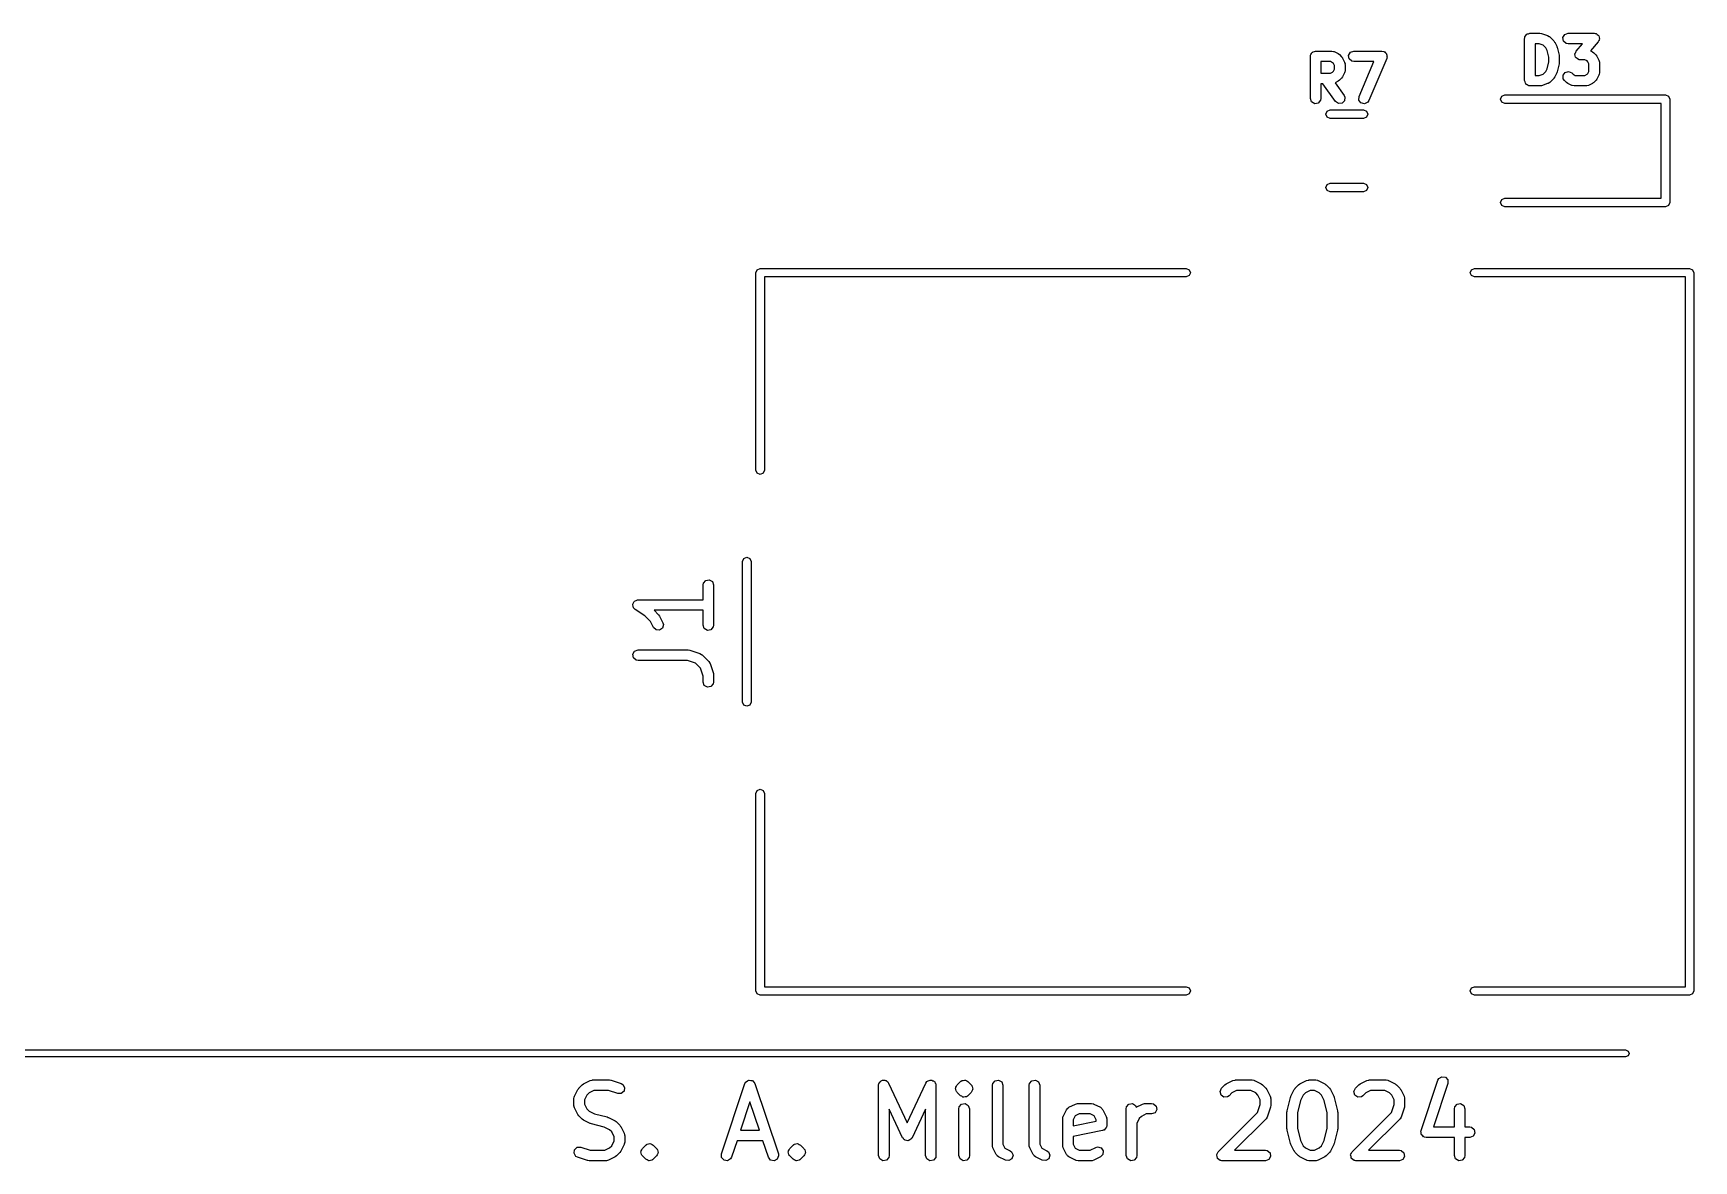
# Model space of a CAD drawing. Extents: x 58.1 to 150, y -119.5 to -80.4.
# Drawn here: x 126.35 to 149.97, y -119.53 to -103.48 of the extents above; entities that cross this region are included whole.
import ezdxf

# ---------------------------------------------------------------- set-up
doc = ezdxf.new("R2010")
doc.units = 0
doc.layers.add('BLACK', color=7, linetype='CONTINUOUS')

msp = doc.modelspace()

# ---------------------------------------------------------------- linework, layer by layer
at = {"layer": 'BLACK', "linetype": 'CONTINUOUS'}
for p, q in [((147.564, -103.557), (147.566, -103.548)), ((147.564, -104.157), (147.564, -103.557)), ((147.565, -103.544), (147.567, -103.542)), ((147.566, -103.548), (147.565, -103.544)), ((147.567, -103.542), (147.569, -103.532)), ((147.569, -103.532), (147.581, -103.517)), ((147.581, -103.517), (147.591, -103.5)), ((147.591, -103.5), (147.597, -103.498)), ((147.597, -103.498), (147.602, -103.492)), ((147.602, -103.492), (147.621, -103.489)), ((147.621, -103.489), (147.639, -103.482)), ((147.639, -103.482), (147.782, -103.482)), ((147.714, -103.632), (147.714, -104.082)), ((147.77, -103.632), (147.714, -103.632)), ((147.827, -103.652), (147.77, -103.632)), ((147.782, -103.482), (147.804, -103.486)), ((147.804, -103.486), (147.806, -103.486)), ((147.806, -103.486), (147.891, -103.515)), ((147.863, -103.688), (147.827, -103.652)), ((147.883, -103.726), (147.863, -103.688)), ((147.891, -103.515), (147.914, -103.527)), ((147.914, -103.527), (147.917, -103.531)), ((147.917, -103.531), (147.921, -103.533)), ((147.921, -103.533), (147.978, -103.59)), ((147.978, -103.59), (147.991, -103.608)), ((147.991, -103.608), (147.992, -103.61)), ((147.992, -103.61), (148.021, -103.667)), ((148.021, -103.667), (148.024, -103.679)), ((148.024, -103.679), (148.026, -103.682)), ((148.026, -103.682), (148.055, -103.796)), ((148.108, -103.544), (148.134, -103.5)), ((148.117, -103.595), (148.108, -103.544)), ((148.156, -103.628), (148.117, -103.595)), ((148.134, -103.5), (148.182, -103.482)), ((148.182, -103.632), (148.156, -103.628)), ((148.182, -103.482), (148.553, -103.482)), ((148.388, -103.632), (148.182, -103.632)), ((148.297, -103.737), (148.388, -103.632)), ((148.61, -103.607), (148.5, -103.733)), ((148.553, -103.482), (148.565, -103.484)), ((148.565, -103.484), (148.568, -103.484)), ((148.568, -103.484), (148.571, -103.485)), ((148.571, -103.485), (148.579, -103.487)), ((148.579, -103.487), (148.595, -103.5)), ((148.595, -103.5), (148.612, -103.51)), ((148.617, -103.588), (148.61, -103.607)), ((148.612, -103.51), (148.614, -103.516)), ((148.614, -103.516), (148.618, -103.52)), ((148.627, -103.57), (148.617, -103.588)), ((148.618, -103.52), (148.622, -103.54)), ((148.622, -103.54), (148.628, -103.559)), ((148.628, -103.559), (148.626, -103.565)), ((148.626, -103.565), (148.627, -103.57)), ((144.516, -103.811), (144.518, -103.802)), ((144.516, -104.411), (144.516, -103.811)), ((144.517, -103.798), (144.519, -103.796)), ((144.518, -103.802), (144.517, -103.798)), ((144.519, -103.796), (144.521, -103.786)), ((144.521, -103.786), (144.533, -103.771)), ((144.533, -103.771), (144.543, -103.754)), ((144.543, -103.754), (144.549, -103.752)), ((144.549, -103.752), (144.554, -103.746)), ((144.554, -103.746), (144.573, -103.743)), ((144.573, -103.743), (144.591, -103.736)), ((144.591, -103.736), (144.82, -103.736)), ((144.666, -103.886), (144.666, -104.051)), ((144.802, -103.886), (144.666, -103.886)), ((144.832, -103.902), (144.802, -103.886)), ((144.82, -103.736), (144.845, -103.741)), ((144.844, -103.913), (144.832, -103.902)), ((144.859, -103.943), (144.844, -103.913)), ((144.845, -103.741), (144.849, -103.744)), ((144.849, -103.744), (144.853, -103.744)), ((144.853, -103.744), (144.91, -103.773)), ((144.91, -103.773), (144.928, -103.786)), ((144.928, -103.786), (144.93, -103.787)), ((144.93, -103.787), (144.958, -103.816)), ((144.958, -103.816), (144.971, -103.834)), ((144.971, -103.834), (144.973, -103.835)), ((144.973, -103.835), (145.001, -103.892)), ((145.001, -103.892), (145.009, -103.917)), ((145.009, -103.917), (145.007, -103.921)), ((145.007, -103.921), (145.009, -103.926)), ((145.009, -103.926), (145.009, -104.011)), ((145.06, -103.798), (145.086, -103.754)), ((145.069, -103.849), (145.06, -103.798)), ((145.108, -103.882), (145.069, -103.849)), ((145.086, -103.754), (145.134, -103.736)), ((145.134, -103.886), (145.108, -103.882)), ((145.134, -103.736), (145.534, -103.736)), ((145.42, -103.886), (145.134, -103.886)), ((145.208, -104.382), (145.42, -103.886)), ((145.603, -103.841), (145.346, -104.441)), ((145.534, -103.736), (145.56, -103.741)), ((145.56, -103.741), (145.566, -103.747)), ((145.566, -103.747), (145.575, -103.749)), ((145.575, -103.749), (145.586, -103.763)), ((145.586, -103.763), (145.599, -103.774)), ((145.599, -103.774), (145.6, -103.783)), ((145.6, -103.783), (145.606, -103.79)), ((145.608, -103.824), (145.603, -103.832)), ((145.603, -103.832), (145.603, -103.841)), ((145.606, -103.79), (145.605, -103.807)), ((145.605, -103.807), (145.608, -103.824)), ((147.907, -103.824), (147.883, -103.726)), ((147.883, -103.988), (147.907, -103.891)), ((147.907, -103.891), (147.907, -103.824)), ((148.055, -103.918), (148.026, -104.033)), ((148.057, -103.9), (148.054, -103.915)), ((148.054, -103.915), (148.055, -103.918)), ((148.055, -103.796), (148.056, -103.811)), ((148.056, -103.811), (148.057, -103.815)), ((148.057, -103.815), (148.057, -103.9)), ((148.278, -103.784), (148.281, -103.779)), ((148.285, -103.804), (148.278, -103.784)), ((148.28, -103.773), (148.29, -103.755)), ((148.281, -103.779), (148.28, -103.773)), ((148.288, -103.823), (148.285, -103.804)), ((148.293, -103.827), (148.288, -103.823)), ((148.29, -103.755), (148.297, -103.737)), ((148.295, -103.833), (148.293, -103.827)), ((148.312, -103.843), (148.295, -103.833)), ((148.328, -103.856), (148.312, -103.843)), ((148.336, -103.858), (148.328, -103.856)), ((148.339, -103.86), (148.336, -103.858)), ((148.342, -103.859), (148.339, -103.86)), ((148.353, -103.861), (148.342, -103.859)), ((148.421, -103.861), (148.353, -103.861)), ((148.452, -103.876), (148.421, -103.861)), ((148.463, -103.888), (148.452, -103.876)), ((148.478, -103.918), (148.463, -103.888)), ((148.478, -104.025), (148.478, -103.918)), ((148.5, -103.733), (148.53, -103.747)), ((148.53, -103.747), (148.548, -103.761)), ((148.548, -103.761), (148.549, -103.762)), ((148.549, -103.762), (148.578, -103.79)), ((148.578, -103.79), (148.591, -103.808)), ((148.591, -103.808), (148.592, -103.81)), ((148.592, -103.81), (148.621, -103.867)), ((148.621, -103.867), (148.628, -103.892)), ((148.628, -103.892), (148.627, -103.896)), ((148.627, -103.896), (148.628, -103.9)), ((148.628, -103.9), (148.628, -104.043)), ((144.666, -104.051), (144.802, -104.051)), ((144.802, -104.051), (144.832, -104.036)), ((144.832, -104.036), (144.844, -104.024)), ((144.844, -104.024), (144.859, -103.994)), ((144.859, -103.994), (144.859, -103.943)), ((144.91, -104.164), (144.868, -104.186)), ((144.912, -104.163), (144.91, -104.164)), ((144.93, -104.15), (144.912, -104.163)), ((144.958, -104.122), (144.93, -104.15)), ((144.959, -104.12), (144.958, -104.122)), ((144.973, -104.102), (144.959, -104.12)), ((145.001, -104.045), (144.973, -104.102)), ((145.002, -104.041), (145.001, -104.045)), ((145.004, -104.037), (145.002, -104.041)), ((145.009, -104.011), (145.004, -104.037)), ((147.571, -104.176), (147.564, -104.157)), ((147.714, -104.082), (147.77, -104.082)), ((147.77, -104.082), (147.827, -104.063)), ((147.827, -104.063), (147.863, -104.027)), ((147.863, -104.027), (147.883, -103.988)), ((147.978, -104.125), (147.921, -104.182)), ((147.979, -104.123), (147.978, -104.125)), ((147.992, -104.105), (147.979, -104.123)), ((148.021, -104.048), (147.992, -104.105)), ((148.026, -104.033), (148.021, -104.045)), ((148.021, -104.045), (148.021, -104.048)), ((148.11, -104.081), (148.139, -104.039)), ((148.114, -104.132), (148.11, -104.081)), ((148.129, -104.153), (148.114, -104.132)), ((148.158, -104.182), (148.129, -104.153)), ((148.139, -104.039), (148.189, -104.026)), ((148.189, -104.026), (148.235, -104.047)), ((148.235, -104.047), (148.255, -104.067)), ((148.255, -104.067), (148.285, -104.082)), ((148.285, -104.082), (148.421, -104.082)), ((148.421, -104.082), (148.452, -104.067)), ((148.452, -104.067), (148.463, -104.056)), ((148.463, -104.056), (148.478, -104.025)), ((148.578, -104.153), (148.549, -104.182)), ((148.579, -104.152), (148.578, -104.153)), ((148.592, -104.134), (148.579, -104.152)), ((148.621, -104.077), (148.592, -104.134)), ((148.624, -104.069), (148.621, -104.072)), ((148.621, -104.072), (148.621, -104.077)), ((148.628, -104.043), (148.624, -104.069)), ((144.695, -104.201), (144.666, -104.201)), ((144.666, -104.201), (144.666, -104.411)), ((144.873, -104.454), (144.695, -104.201)), ((144.868, -104.186), (144.995, -104.368)), ((144.995, -104.368), (145.006, -104.392)), ((145.006, -104.392), (145.002, -104.443)), ((145.205, -104.433), (145.208, -104.382)), ((147.222, -104.421), (147.24, -104.379)), ((147.24, -104.379), (147.282, -104.361)), ((147.282, -104.361), (149.567, -104.361)), ((147.574, -104.195), (147.571, -104.176)), ((147.579, -104.199), (147.574, -104.195)), ((147.582, -104.206), (147.579, -104.199)), ((147.599, -104.215), (147.582, -104.206)), ((147.613, -104.228), (147.599, -104.215)), ((147.623, -104.23), (147.613, -104.228)), ((147.626, -104.231), (147.623, -104.23)), ((147.629, -104.231), (147.626, -104.231)), ((147.639, -104.232), (147.629, -104.231)), ((147.782, -104.232), (147.639, -104.232)), ((147.784, -104.232), (147.782, -104.232)), ((147.806, -104.229), (147.784, -104.232)), ((147.891, -104.2), (147.806, -104.229)), ((147.895, -104.197), (147.891, -104.2)), ((147.899, -104.197), (147.895, -104.197)), ((147.921, -104.182), (147.899, -104.197)), ((148.159, -104.183), (148.158, -104.182)), ((148.177, -104.196), (148.159, -104.183)), ((148.234, -104.225), (148.177, -104.196)), ((148.239, -104.225), (148.234, -104.225)), ((148.242, -104.228), (148.239, -104.225)), ((148.268, -104.232), (148.242, -104.228)), ((148.439, -104.232), (148.268, -104.232)), ((148.443, -104.231), (148.439, -104.232)), ((148.448, -104.232), (148.443, -104.231)), ((148.473, -104.225), (148.448, -104.232)), ((148.53, -104.196), (148.473, -104.225)), ((148.531, -104.195), (148.53, -104.196)), ((148.549, -104.182), (148.531, -104.195)), ((149.567, -104.361), (149.609, -104.379)), ((149.609, -104.379), (149.627, -104.421)), ((144.534, -104.46), (144.516, -104.411)), ((144.578, -104.485), (144.534, -104.46)), ((144.629, -104.476), (144.578, -104.485)), ((144.662, -104.437), (144.629, -104.476)), ((144.666, -104.411), (144.662, -104.437)), ((144.737, -104.633), (144.754, -104.591)), ((144.754, -104.676), (144.737, -104.633)), ((144.754, -104.591), (144.797, -104.573)), ((144.797, -104.573), (145.271, -104.573)), ((144.915, -104.484), (144.873, -104.454)), ((144.966, -104.479), (144.915, -104.484)), ((145.002, -104.443), (144.966, -104.479)), ((145.236, -104.474), (145.205, -104.433)), ((145.286, -104.486), (145.236, -104.474)), ((145.271, -104.573), (145.314, -104.591)), ((145.332, -104.463), (145.286, -104.486)), ((145.314, -104.591), (145.331, -104.633)), ((145.331, -104.633), (145.314, -104.676)), ((145.346, -104.441), (145.332, -104.463)), ((147.24, -104.463), (147.222, -104.421)), ((147.282, -104.481), (147.24, -104.463)), ((149.507, -104.481), (147.282, -104.481)), ((149.507, -105.831), (149.507, -104.481)), ((149.627, -104.421), (149.627, -105.891)), ((144.797, -104.694), (144.754, -104.676)), ((145.271, -104.694), (144.797, -104.694)), ((145.314, -104.676), (145.271, -104.694)), ((144.737, -105.678), (144.754, -105.636)), ((144.754, -105.721), (144.737, -105.678)), ((144.754, -105.636), (144.797, -105.618)), ((144.797, -105.739), (144.754, -105.721)), ((144.797, -105.618), (145.271, -105.618)), ((145.271, -105.739), (144.797, -105.739)), ((145.271, -105.618), (145.314, -105.636)), ((145.314, -105.721), (145.271, -105.739)), ((145.314, -105.636), (145.331, -105.678)), ((145.331, -105.678), (145.314, -105.721)), ((147.222, -105.891), (147.24, -105.849)), ((147.24, -105.933), (147.222, -105.891)), ((147.24, -105.849), (147.282, -105.831)), ((147.282, -105.951), (147.24, -105.933)), ((147.282, -105.831), (149.507, -105.831)), ((149.567, -105.951), (147.282, -105.951)), ((149.609, -105.933), (149.567, -105.951)), ((149.627, -105.891), (149.609, -105.933)), ((136.63, -106.89), (136.648, -106.848)), ((136.63, -109.7), (136.63, -106.89)), ((136.648, -106.848), (136.69, -106.83)), ((136.69, -106.83), (142.75, -106.83)), ((142.75, -106.95), (136.75, -106.95)), ((136.75, -106.95), (136.75, -109.7)), ((142.75, -106.83), (142.792, -106.848)), ((142.792, -106.932), (142.75, -106.95)), ((142.792, -106.848), (142.81, -106.89)), ((142.81, -106.89), (142.792, -106.932)), ((146.79, -106.89), (146.808, -106.848)), ((146.808, -106.932), (146.79, -106.89)), ((146.808, -106.848), (146.85, -106.83)), ((146.85, -106.95), (146.808, -106.932)), ((146.85, -106.83), (149.91, -106.83)), ((149.85, -106.95), (146.85, -106.95)), ((149.85, -117.05), (149.85, -106.95)), ((149.91, -106.83), (149.952, -106.848)), ((149.952, -106.848), (149.97, -106.89)), ((149.97, -106.89), (149.97, -117.11)), ((136.648, -109.742), (136.63, -109.7)), ((136.69, -109.76), (136.648, -109.742)), ((136.732, -109.742), (136.69, -109.76)), ((136.75, -109.7), (136.732, -109.742)), ((136.44, -111), (136.458, -110.958)), ((136.44, -113), (136.44, -111)), ((136.458, -110.958), (136.5, -110.94)), ((136.5, -110.94), (136.542, -110.958)), ((136.542, -110.958), (136.56, -111)), ((136.56, -111), (136.56, -113)), ((135.877, -111.333), (135.882, -111.308)), ((135.877, -111.544), (135.877, -111.333)), ((135.882, -111.308), (135.915, -111.268)), ((135.915, -111.268), (135.965, -111.259)), ((135.965, -111.259), (136.01, -111.285)), ((136.01, -111.285), (136.027, -111.333)), ((136.027, -111.333), (136.027, -111.905)), ((134.878, -111.614), (134.879, -111.61)), ((134.884, -111.635), (134.878, -111.614)), ((134.879, -111.606), (134.889, -111.587)), ((134.879, -111.61), (134.879, -111.606)), ((134.887, -111.657), (134.884, -111.635)), ((134.891, -111.659), (134.887, -111.657)), ((134.889, -111.587), (134.898, -111.567)), ((134.892, -111.663), (134.891, -111.659)), ((134.911, -111.681), (134.892, -111.663)), ((134.898, -111.567), (134.902, -111.565)), ((134.902, -111.565), (134.904, -111.562)), ((134.904, -111.562), (134.925, -111.554)), ((135.047, -111.773), (134.911, -111.681)), ((134.925, -111.554), (134.944, -111.545)), ((134.944, -111.545), (134.948, -111.546)), ((134.948, -111.546), (134.952, -111.544)), ((134.952, -111.544), (135.877, -111.544)), ((135.877, -111.694), (135.181, -111.694)), ((135.181, -111.694), (135.244, -111.756)), ((135.877, -111.905), (135.877, -111.694)), ((135.129, -111.854), (135.047, -111.773)), ((135.171, -111.938), (135.129, -111.854)), ((135.208, -111.974), (135.171, -111.938)), ((135.244, -111.756), (135.256, -111.775)), ((135.256, -111.775), (135.258, -111.776)), ((135.258, -111.776), (135.305, -111.871)), ((135.301, -111.946), (135.259, -111.977)), ((135.313, -111.896), (135.301, -111.946)), ((135.305, -111.871), (135.313, -111.896)), ((135.895, -111.953), (135.877, -111.905)), ((135.939, -111.979), (135.895, -111.953)), ((136.023, -111.93), (135.99, -111.97)), ((136.027, -111.905), (136.023, -111.93)), ((135.259, -111.977), (135.208, -111.974)), ((135.99, -111.97), (135.939, -111.979)), ((134.879, -112.32), (134.904, -112.276)), ((134.887, -112.371), (134.879, -112.32)), ((134.927, -112.404), (134.887, -112.371)), ((134.904, -112.276), (134.952, -112.258)), ((134.952, -112.408), (134.927, -112.404)), ((134.952, -112.258), (135.667, -112.258)), ((135.654, -112.408), (134.952, -112.408)), ((135.769, -112.447), (135.654, -112.408)), ((135.667, -112.258), (135.689, -112.262)), ((135.689, -112.262), (135.69, -112.262)), ((135.69, -112.262), (135.833, -112.31)), ((135.833, -112.31), (135.856, -112.322)), ((135.856, -112.322), (135.858, -112.326)), ((135.858, -112.326), (135.863, -112.328)), ((135.863, -112.328), (135.958, -112.423)), ((135.958, -112.423), (135.973, -112.444)), ((135.839, -112.517), (135.769, -112.447)), ((135.877, -112.631), (135.839, -112.517)), ((135.877, -112.714), (135.877, -112.631)), ((135.973, -112.444), (135.973, -112.449)), ((135.973, -112.449), (135.976, -112.452)), ((135.976, -112.452), (136.024, -112.595)), ((136.024, -112.595), (136.027, -112.618)), ((136.027, -112.618), (136.027, -112.619)), ((136.027, -112.619), (136.027, -112.714)), ((135.895, -112.762), (135.877, -112.714)), ((135.939, -112.788), (135.895, -112.762)), ((135.99, -112.779), (135.939, -112.788)), ((136.023, -112.74), (135.99, -112.779)), ((136.027, -112.714), (136.023, -112.74)), ((136.458, -113.042), (136.44, -113)), ((136.5, -113.06), (136.458, -113.042)), ((136.542, -113.042), (136.5, -113.06)), ((136.56, -113), (136.542, -113.042)), ((136.63, -114.3), (136.648, -114.258)), ((136.63, -117.11), (136.63, -114.3)), ((136.648, -114.258), (136.69, -114.24)), ((136.69, -114.24), (136.732, -114.258)), ((136.732, -114.258), (136.75, -114.3)), ((136.75, -114.3), (136.75, -117.05)), ((136.648, -117.152), (136.63, -117.11)), ((136.69, -117.17), (136.648, -117.152)), ((136.75, -117.05), (142.75, -117.05)), ((142.75, -117.05), (142.792, -117.068)), ((142.792, -117.152), (142.75, -117.17)), ((142.792, -117.068), (142.81, -117.11)), ((142.81, -117.11), (142.792, -117.152)), ((146.79, -117.11), (146.808, -117.068)), ((146.808, -117.152), (146.79, -117.11)), ((146.808, -117.068), (146.85, -117.05)), ((146.85, -117.17), (146.808, -117.152)), ((146.85, -117.05), (149.85, -117.05)), ((149.952, -117.152), (149.91, -117.17)), ((149.97, -117.11), (149.952, -117.152)), ((142.75, -117.17), (136.69, -117.17)), ((149.91, -117.17), (146.85, -117.17)), ((75, -117.95), (149, -117.95)), ((149, -118.05), (75, -118.05)), ((149, -117.95), (149.035, -117.965)), ((149.035, -118.035), (149, -118.05)), ((149.035, -117.965), (149.05, -118)), ((149.05, -118), (149.035, -118.035)), ((146.342, -118.358), (146.386, -118.331)), ((146.386, -118.331), (146.437, -118.339)), ((146.437, -118.339), (146.471, -118.377)), ((134.048, -118.609), (134.096, -118.514)), ((134.096, -118.514), (134.109, -118.496)), ((134.109, -118.496), (134.11, -118.495)), ((134.11, -118.495), (134.158, -118.447)), ((134.158, -118.447), (134.176, -118.434)), ((134.176, -118.434), (134.177, -118.433)), ((134.177, -118.433), (134.272, -118.385)), ((134.255, -118.562), (134.225, -118.592)), ((134.324, -118.527), (134.255, -118.562)), ((134.272, -118.385), (134.297, -118.378)), ((134.297, -118.378), (134.302, -118.379)), ((134.302, -118.379), (134.306, -118.377)), ((134.306, -118.377), (134.544, -118.377)), ((134.532, -118.527), (134.324, -118.527)), ((134.663, -118.571), (134.532, -118.527)), ((134.544, -118.377), (134.566, -118.381)), ((134.566, -118.381), (134.568, -118.381)), ((134.568, -118.381), (134.711, -118.429)), ((134.714, -118.57), (134.663, -118.571)), ((134.711, -118.429), (134.734, -118.441)), ((134.753, -118.536), (134.714, -118.57)), ((134.734, -118.441), (134.76, -118.485)), ((134.76, -118.485), (134.753, -118.536)), ((136.14, -119.429), (136.473, -118.429)), ((136.473, -118.429), (136.485, -118.406)), ((136.485, -118.406), (136.487, -118.405)), ((136.487, -118.405), (136.488, -118.403)), ((136.488, -118.403), (136.509, -118.391)), ((136.509, -118.391), (136.529, -118.379)), ((136.529, -118.379), (136.531, -118.379)), ((136.531, -118.379), (136.533, -118.378)), ((136.533, -118.378), (136.556, -118.383)), ((136.556, -118.383), (136.58, -118.386)), ((136.58, -118.386), (136.581, -118.388)), ((136.581, -118.388), (136.583, -118.388)), ((136.583, -118.388), (136.598, -118.407)), ((136.598, -118.407), (136.614, -118.425)), ((136.614, -118.425), (136.614, -118.427)), ((136.614, -118.427), (136.615, -118.429)), ((136.615, -118.429), (136.949, -119.429)), ((138.374, -118.452), (138.378, -118.427)), ((138.374, -119.452), (138.374, -118.452)), ((138.378, -118.427), (138.385, -118.419)), ((138.385, -118.419), (138.387, -118.409)), ((138.387, -118.409), (138.401, -118.4)), ((138.401, -118.4), (138.411, -118.387)), ((138.411, -118.387), (138.421, -118.386)), ((138.421, -118.386), (138.429, -118.38)), ((138.429, -118.38), (138.446, -118.381)), ((138.446, -118.381), (138.462, -118.379)), ((138.462, -118.379), (138.471, -118.384)), ((138.471, -118.384), (138.48, -118.384)), ((138.48, -118.384), (138.492, -118.396)), ((138.492, -118.396), (138.506, -118.404)), ((138.506, -118.404), (138.51, -118.414)), ((138.51, -118.414), (138.517, -118.421)), ((138.517, -118.421), (138.782, -118.989)), ((138.782, -118.989), (139.048, -118.421)), ((139.048, -118.421), (139.062, -118.399)), ((139.062, -118.399), (139.072, -118.395)), ((139.072, -118.395), (139.078, -118.387)), ((139.078, -118.387), (139.094, -118.385)), ((139.094, -118.385), (139.109, -118.378)), ((139.109, -118.378), (139.119, -118.38)), ((139.119, -118.38), (139.129, -118.379)), ((139.129, -118.379), (139.143, -118.387)), ((139.143, -118.387), (139.159, -118.391)), ((139.159, -118.391), (139.164, -118.399)), ((139.164, -118.399), (139.173, -118.404)), ((139.173, -118.404), (139.179, -118.42)), ((139.179, -118.42), (139.188, -118.433)), ((139.188, -118.433), (139.187, -118.443)), ((139.187, -118.443), (139.19, -118.452)), ((139.19, -118.452), (139.19, -119.452)), ((139.469, -118.493), (139.472, -118.487)), ((139.474, -118.512), (139.469, -118.493)), ((139.472, -118.481), (139.483, -118.465)), ((139.472, -118.487), (139.472, -118.481)), ((139.476, -118.532), (139.474, -118.512)), ((139.482, -118.54), (139.476, -118.532)), ((139.483, -118.543), (139.482, -118.54)), ((139.483, -118.465), (139.491, -118.447)), ((139.485, -118.545), (139.483, -118.543)), ((139.491, -118.553), (139.485, -118.545)), ((139.491, -118.447), (139.539, -118.399)), ((139.539, -118.601), (139.491, -118.553)), ((139.539, -118.399), (139.547, -118.394)), ((139.547, -118.394), (139.549, -118.391)), ((139.549, -118.391), (139.552, -118.39)), ((139.552, -118.39), (139.554, -118.387)), ((139.552, -118.39), (139.552, -118.39)), ((139.554, -118.387), (139.556, -118.387)), ((139.556, -118.387), (139.56, -118.384)), ((139.56, -118.384), (139.579, -118.383)), ((139.579, -118.383), (139.598, -118.378)), ((139.598, -118.378), (139.601, -118.379)), ((139.601, -118.379), (139.605, -118.379)), ((139.605, -118.379), (139.608, -118.38)), ((139.608, -118.38), (139.611, -118.38)), ((139.611, -118.38), (139.627, -118.391)), ((139.627, -118.391), (139.645, -118.399)), ((139.645, -118.399), (139.692, -118.447)), ((139.692, -118.553), (139.645, -118.601)), ((139.692, -118.447), (139.698, -118.455)), ((139.701, -118.535), (139.692, -118.553)), ((139.698, -118.455), (139.701, -118.457)), ((139.701, -118.457), (139.702, -118.46)), ((139.712, -118.519), (139.701, -118.535)), ((139.702, -118.46), (139.707, -118.468)), ((139.707, -118.468), (139.709, -118.488)), ((139.709, -118.488), (139.714, -118.507)), ((139.714, -118.507), (139.711, -118.513)), ((139.711, -118.513), (139.712, -118.519)), ((139.993, -118.452), (139.997, -118.427)), ((139.993, -119.31), (139.993, -118.452)), ((139.997, -118.427), (140.03, -118.387)), ((140.03, -118.387), (140.081, -118.379)), ((140.081, -118.379), (140.125, -118.404)), ((140.125, -118.404), (140.143, -118.452)), ((140.143, -118.452), (140.143, -119.292)), ((140.517, -118.452), (140.521, -118.427)), ((140.517, -119.31), (140.517, -118.452)), ((140.521, -118.427), (140.554, -118.387)), ((140.554, -118.387), (140.605, -118.379)), ((140.605, -118.379), (140.649, -118.404)), ((140.649, -118.404), (140.667, -118.452)), ((140.667, -118.452), (140.667, -119.292)), ((143.231, -118.541), (143.253, -118.495)), ((143.245, -118.591), (143.231, -118.541)), ((143.253, -118.495), (143.301, -118.447)), ((143.301, -118.447), (143.319, -118.434)), ((143.319, -118.434), (143.32, -118.433)), ((143.32, -118.433), (143.415, -118.385)), ((143.398, -118.562), (143.359, -118.601)), ((143.467, -118.527), (143.398, -118.562)), ((143.415, -118.385), (143.44, -118.378)), ((143.44, -118.378), (143.445, -118.379)), ((143.445, -118.379), (143.449, -118.377)), ((143.449, -118.377), (143.687, -118.377)), ((143.669, -118.527), (143.467, -118.527)), ((143.738, -118.562), (143.669, -118.527)), ((143.687, -118.377), (143.713, -118.382)), ((143.713, -118.382), (143.716, -118.385)), ((143.716, -118.385), (143.72, -118.385)), ((143.72, -118.385), (143.816, -118.433)), ((143.768, -118.592), (143.738, -118.562)), ((143.816, -118.433), (143.834, -118.446)), ((143.834, -118.446), (143.835, -118.447)), ((143.835, -118.447), (143.883, -118.495)), ((143.883, -118.495), (143.896, -118.513)), ((143.896, -118.513), (143.897, -118.514)), ((143.897, -118.514), (143.944, -118.609)), ((144.239, -118.609), (144.286, -118.514)), ((144.286, -118.514), (144.3, -118.496)), ((144.3, -118.496), (144.301, -118.495)), ((144.301, -118.495), (144.348, -118.447)), ((144.348, -118.447), (144.367, -118.434)), ((144.367, -118.434), (144.368, -118.433)), ((144.368, -118.433), (144.463, -118.385)), ((144.446, -118.562), (144.415, -118.592)), ((144.514, -118.527), (144.446, -118.562)), ((144.463, -118.385), (144.488, -118.378)), ((144.488, -118.378), (144.492, -118.379)), ((144.492, -118.379), (144.496, -118.377)), ((144.496, -118.377), (144.592, -118.377)), ((144.574, -118.527), (144.514, -118.527)), ((144.642, -118.562), (144.574, -118.527)), ((144.592, -118.377), (144.617, -118.382)), ((144.617, -118.382), (144.621, -118.385)), ((144.621, -118.385), (144.625, -118.385)), ((144.625, -118.385), (144.72, -118.433)), ((144.673, -118.592), (144.642, -118.562)), ((144.72, -118.433), (144.738, -118.446)), ((144.738, -118.446), (144.74, -118.447)), ((144.74, -118.447), (144.788, -118.495)), ((144.788, -118.495), (144.8, -118.513)), ((144.8, -118.513), (144.802, -118.514)), ((144.802, -118.514), (144.849, -118.609)), ((145.136, -118.541), (145.158, -118.495)), ((145.149, -118.591), (145.136, -118.541)), ((145.158, -118.495), (145.205, -118.447)), ((145.205, -118.447), (145.224, -118.434)), ((145.224, -118.434), (145.225, -118.433)), ((145.225, -118.433), (145.32, -118.385)), ((145.303, -118.562), (145.264, -118.601)), ((145.371, -118.527), (145.303, -118.562)), ((145.32, -118.385), (145.345, -118.378)), ((145.345, -118.378), (145.349, -118.379)), ((145.349, -118.379), (145.354, -118.377)), ((145.354, -118.377), (145.592, -118.377)), ((145.574, -118.527), (145.371, -118.527)), ((145.642, -118.562), (145.574, -118.527)), ((145.592, -118.377), (145.617, -118.382)), ((145.617, -118.382), (145.621, -118.385)), ((145.621, -118.385), (145.625, -118.385)), ((145.625, -118.385), (145.72, -118.433)), ((145.673, -118.592), (145.642, -118.562)), ((145.72, -118.433), (145.738, -118.446)), ((145.738, -118.446), (145.74, -118.447)), ((145.74, -118.447), (145.788, -118.495)), ((145.788, -118.495), (145.8, -118.513)), ((145.8, -118.513), (145.802, -118.514)), ((145.802, -118.514), (145.849, -118.609)), ((146.092, -119.095), (146.33, -118.381)), ((146.472, -118.428), (146.267, -119.044)), ((146.33, -118.381), (146.342, -118.358)), ((146.471, -118.377), (146.472, -118.428)), ((134.04, -118.643), (134.045, -118.617)), ((134.04, -118.738), (134.04, -118.643)), ((134.042, -118.742), (134.04, -118.738)), ((134.041, -118.747), (134.042, -118.742)), ((134.048, -118.772), (134.041, -118.747)), ((134.045, -118.617), (134.048, -118.614)), ((134.048, -118.614), (134.048, -118.609)), ((134.096, -118.867), (134.048, -118.772)), ((134.225, -118.592), (134.19, -118.661)), ((134.19, -118.661), (134.19, -118.72)), ((134.19, -118.72), (134.225, -118.789)), ((134.225, -118.789), (134.255, -118.819)), ((136.544, -118.69), (136.41, -119.092)), ((136.678, -119.092), (136.544, -118.69)), ((138.714, -119.198), (138.524, -118.79)), ((138.524, -118.79), (138.524, -119.452)), ((139.04, -118.79), (138.85, -119.198)), ((139.04, -119.452), (139.04, -118.79)), ((139.517, -118.786), (139.521, -118.76)), ((139.517, -119.452), (139.517, -118.786)), ((139.521, -118.76), (139.554, -118.721)), ((139.556, -118.609), (139.539, -118.601)), ((139.554, -118.721), (139.605, -118.712)), ((139.572, -118.62), (139.556, -118.609)), ((139.576, -118.62), (139.572, -118.62)), ((139.579, -118.621), (139.576, -118.62)), ((139.582, -118.621), (139.579, -118.621)), ((139.585, -118.622), (139.582, -118.621)), ((139.604, -118.617), (139.585, -118.622)), ((139.623, -118.616), (139.604, -118.617)), ((139.605, -118.712), (139.649, -118.738)), ((139.627, -118.613), (139.623, -118.616)), ((139.629, -118.613), (139.627, -118.613)), ((139.631, -118.61), (139.629, -118.613)), ((139.635, -118.609), (139.631, -118.61)), ((139.631, -118.61), (139.631, -118.61)), ((139.637, -118.606), (139.635, -118.609)), ((139.645, -118.601), (139.637, -118.606)), ((139.649, -118.738), (139.667, -118.786)), ((139.667, -118.786), (139.667, -119.452)), ((141.001, -118.895), (141.048, -118.8)), ((141.048, -118.8), (141.064, -118.779)), ((141.064, -118.779), (141.074, -118.774)), ((141.074, -118.774), (141.082, -118.766)), ((141.082, -118.766), (141.177, -118.719)), ((141.177, -118.719), (141.202, -118.711)), ((141.202, -118.711), (141.207, -118.712)), ((141.207, -118.712), (141.211, -118.711)), ((141.211, -118.711), (141.401, -118.711)), ((141.401, -118.711), (141.427, -118.715)), ((141.427, -118.715), (141.43, -118.718)), ((141.43, -118.718), (141.435, -118.719)), ((141.435, -118.719), (141.53, -118.766)), ((141.53, -118.766), (141.551, -118.782)), ((141.551, -118.782), (141.555, -118.792)), ((141.555, -118.792), (141.564, -118.8)), ((141.564, -118.8), (141.611, -118.895)), ((141.898, -118.786), (141.902, -118.76)), ((141.898, -119.452), (141.898, -118.786)), ((141.902, -118.76), (141.935, -118.721)), ((141.935, -118.721), (141.986, -118.712)), ((141.986, -118.712), (142.03, -118.738)), ((142.03, -118.738), (142.04, -118.764)), ((142.04, -118.764), (142.13, -118.719)), ((142.13, -118.719), (142.155, -118.711)), ((142.155, -118.711), (142.159, -118.712)), ((142.159, -118.712), (142.163, -118.711)), ((142.163, -118.711), (142.258, -118.711)), ((142.258, -118.711), (142.284, -118.715)), ((142.284, -118.715), (142.323, -118.748)), ((142.332, -118.799), (142.307, -118.843)), ((142.323, -118.748), (142.332, -118.799)), ((143.287, -118.62), (143.245, -118.591)), ((143.338, -118.616), (143.287, -118.62)), ((143.359, -118.601), (143.338, -118.616)), ((143.764, -118.84), (143.802, -118.726)), ((143.802, -118.661), (143.768, -118.592)), ((143.802, -118.726), (143.802, -118.661)), ((143.949, -118.762), (143.901, -118.905)), ((143.944, -118.609), (143.952, -118.634)), ((143.952, -118.738), (143.948, -118.76)), ((143.948, -118.76), (143.949, -118.762)), ((143.952, -118.634), (143.951, -118.639)), ((143.951, -118.639), (143.952, -118.643)), ((143.952, -118.643), (143.952, -118.738)), ((144.186, -118.815), (144.233, -118.625)), ((144.186, -118.819), (144.186, -118.815)), ((144.233, -118.625), (144.238, -118.613)), ((144.238, -118.613), (144.239, -118.609)), ((144.377, -118.669), (144.333, -118.843)), ((144.415, -118.592), (144.377, -118.669)), ((144.711, -118.669), (144.673, -118.592)), ((144.755, -118.843), (144.711, -118.669)), ((144.849, -118.609), (144.853, -118.622)), ((144.853, -118.622), (144.855, -118.625)), ((144.855, -118.625), (144.903, -118.815)), ((144.903, -118.815), (144.904, -118.83)), ((145.191, -118.62), (145.149, -118.591)), ((145.242, -118.616), (145.191, -118.62)), ((145.264, -118.601), (145.242, -118.616)), ((145.669, -118.84), (145.707, -118.726)), ((145.707, -118.661), (145.673, -118.592)), ((145.707, -118.726), (145.707, -118.661)), ((145.853, -118.762), (145.806, -118.905)), ((145.849, -118.609), (145.857, -118.634)), ((145.857, -118.738), (145.853, -118.76)), ((145.853, -118.76), (145.853, -118.762)), ((145.857, -118.634), (145.856, -118.639)), ((145.856, -118.639), (145.857, -118.643)), ((145.857, -118.643), (145.857, -118.738)), ((146.564, -118.786), (146.569, -118.76)), ((146.564, -119.044), (146.564, -118.786)), ((146.569, -118.76), (146.602, -118.721)), ((146.602, -118.721), (146.652, -118.712)), ((146.652, -118.712), (146.697, -118.738)), ((146.697, -118.738), (146.714, -118.786)), ((146.714, -118.786), (146.714, -119.044)), ((134.097, -118.868), (134.096, -118.867)), ((134.11, -118.886), (134.097, -118.868)), ((134.158, -118.934), (134.11, -118.886)), ((134.159, -118.935), (134.158, -118.934)), ((134.177, -118.948), (134.159, -118.935)), ((134.272, -118.996), (134.177, -118.948)), ((134.255, -118.819), (134.332, -118.858)), ((134.276, -118.996), (134.272, -118.996)), ((134.288, -119.001), (134.276, -118.996)), ((134.47, -119.047), (134.288, -119.001)), ((134.332, -118.858), (134.515, -118.903)), ((134.547, -119.085), (134.47, -119.047)), ((134.515, -118.903), (134.526, -118.909)), ((134.526, -118.909), (134.53, -118.909)), ((134.53, -118.909), (134.625, -118.957)), ((134.625, -118.957), (134.643, -118.97)), ((134.643, -118.97), (134.645, -118.971)), ((134.645, -118.971), (134.692, -119.018)), ((134.692, -119.018), (134.705, -119.037)), ((134.705, -119.037), (134.706, -119.038)), ((134.706, -119.038), (134.754, -119.133)), ((140.993, -118.929), (140.997, -118.903)), ((140.993, -119.31), (140.993, -118.929)), ((140.997, -118.903), (141, -118.899)), ((141, -118.899), (141.001, -118.895)), ((141.171, -118.889), (141.143, -118.946)), ((141.143, -118.946), (141.143, -119.028)), ((141.143, -119.028), (141.469, -118.962)), ((141.228, -118.861), (141.171, -118.889)), ((141.383, -118.861), (141.228, -118.861)), ((141.441, -118.889), (141.383, -118.861)), ((141.469, -118.946), (141.441, -118.889)), ((141.469, -118.962), (141.469, -118.946)), ((141.615, -119.049), (141.607, -119.059)), ((141.611, -118.895), (141.619, -118.92)), ((141.619, -119.024), (141.615, -119.049)), ((141.619, -118.92), (141.618, -118.924)), ((141.618, -118.924), (141.619, -118.929)), ((141.619, -118.929), (141.619, -119.024)), ((142.082, -118.925), (142.048, -118.994)), ((142.048, -118.994), (142.048, -119.452)), ((142.112, -118.895), (142.082, -118.925)), ((142.181, -118.861), (142.112, -118.895)), ((142.258, -118.861), (142.181, -118.861)), ((142.307, -118.843), (142.258, -118.861)), ((143.205, -119.399), (143.764, -118.84)), ((143.883, -118.934), (143.439, -119.377)), ((143.885, -118.93), (143.883, -118.934)), ((143.889, -118.928), (143.885, -118.93)), ((143.901, -118.905), (143.889, -118.928)), ((144.183, -118.833), (144.186, -118.819)), ((144.183, -119.071), (144.183, -118.833)), ((144.333, -118.843), (144.333, -119.062)), ((144.755, -119.062), (144.755, -118.843)), ((144.904, -118.83), (144.905, -118.833)), ((144.905, -118.833), (144.905, -119.071)), ((145.11, -119.399), (145.669, -118.84)), ((145.788, -118.934), (145.344, -119.377)), ((145.789, -118.93), (145.788, -118.934)), ((145.793, -118.928), (145.789, -118.93)), ((145.806, -118.905), (145.793, -118.928)), ((146.267, -119.044), (146.564, -119.044)), ((146.714, -119.044), (146.782, -119.044)), ((146.782, -119.044), (146.808, -119.049)), ((146.808, -119.049), (146.847, -119.082)), ((134.578, -119.116), (134.547, -119.085)), ((134.612, -119.184), (134.578, -119.116)), ((134.578, -119.313), (134.612, -119.244)), ((134.612, -119.244), (134.612, -119.184)), ((134.754, -119.133), (134.761, -119.158)), ((134.762, -119.262), (134.757, -119.288)), ((134.761, -119.158), (134.76, -119.162)), ((134.76, -119.162), (134.762, -119.167)), ((134.762, -119.167), (134.762, -119.262)), ((135.084, -119.289), (135.103, -119.287)), ((135.103, -119.287), (135.122, -119.282)), ((135.122, -119.282), (135.125, -119.284)), ((135.125, -119.284), (135.129, -119.283)), ((135.129, -119.283), (135.131, -119.285)), ((135.131, -119.285), (135.135, -119.285)), ((135.135, -119.285), (135.151, -119.296)), ((136.36, -119.242), (136.282, -119.476)), ((136.728, -119.242), (136.36, -119.242)), ((136.41, -119.092), (136.678, -119.092)), ((136.806, -119.476), (136.728, -119.242)), ((137.179, -119.289), (137.198, -119.287)), ((137.198, -119.287), (137.217, -119.282)), ((137.217, -119.282), (137.22, -119.284)), ((137.22, -119.284), (137.224, -119.283)), ((137.224, -119.283), (137.227, -119.285)), ((137.227, -119.285), (137.23, -119.285)), ((137.23, -119.285), (137.246, -119.296)), ((138.728, -119.212), (138.714, -119.198)), ((138.739, -119.228), (138.728, -119.212)), ((138.746, -119.23), (138.739, -119.228)), ((138.75, -119.235), (138.746, -119.23)), ((138.77, -119.236), (138.75, -119.235)), ((138.789, -119.241), (138.77, -119.236)), ((138.795, -119.239), (138.789, -119.241)), ((138.802, -119.239), (138.795, -119.239)), ((138.818, -119.228), (138.802, -119.239)), ((138.835, -119.22), (138.818, -119.228)), ((138.841, -119.212), (138.835, -119.22)), ((138.844, -119.21), (138.841, -119.212)), ((138.85, -119.198), (138.844, -119.206)), ((138.844, -119.206), (138.844, -119.21)), ((141.559, -119.097), (141.143, -119.181)), ((141.143, -119.181), (141.143, -119.292)), ((141.569, -119.091), (141.559, -119.097)), ((141.582, -119.089), (141.569, -119.091)), ((141.591, -119.078), (141.582, -119.089)), ((141.603, -119.071), (141.591, -119.078)), ((141.607, -119.059), (141.603, -119.071)), ((144.185, -119.075), (144.183, -119.071)), ((144.186, -119.09), (144.185, -119.075)), ((144.233, -119.28), (144.186, -119.09)), ((144.235, -119.283), (144.233, -119.28)), ((144.239, -119.295), (144.235, -119.283)), ((144.333, -119.062), (144.377, -119.236)), ((144.377, -119.236), (144.415, -119.313)), ((144.673, -119.313), (144.711, -119.236)), ((144.711, -119.236), (144.755, -119.062)), ((144.855, -119.28), (144.85, -119.292)), ((144.903, -119.09), (144.855, -119.28)), ((144.905, -119.071), (144.902, -119.086)), ((144.902, -119.086), (144.903, -119.09)), ((146.089, -119.106), (146.092, -119.101)), ((146.093, -119.126), (146.089, -119.106)), ((146.092, -119.101), (146.092, -119.095)), ((146.093, -119.147), (146.093, -119.126)), ((146.097, -119.151), (146.093, -119.147)), ((146.098, -119.157), (146.097, -119.151)), ((146.114, -119.17), (146.098, -119.157)), ((146.127, -119.185), (146.114, -119.17)), ((146.133, -119.186), (146.127, -119.185)), ((146.137, -119.19), (146.133, -119.186)), ((146.163, -119.194), (146.137, -119.19)), ((146.564, -119.194), (146.163, -119.194)), ((146.564, -119.452), (146.564, -119.194)), ((146.782, -119.194), (146.714, -119.194)), ((146.714, -119.194), (146.714, -119.452)), ((146.83, -119.176), (146.782, -119.194)), ((146.856, -119.132), (146.83, -119.176)), ((146.847, -119.082), (146.856, -119.132)), ((134.042, -119.42), (134.05, -119.369)), ((134.069, -119.464), (134.042, -119.42)), ((134.05, -119.369), (134.088, -119.335)), ((134.092, -119.476), (134.069, -119.464)), ((134.088, -119.335), (134.139, -119.334)), ((134.235, -119.524), (134.092, -119.476)), ((134.139, -119.334), (134.271, -119.377)), ((134.236, -119.523), (134.235, -119.524)), ((134.258, -119.527), (134.236, -119.523)), ((134.271, -119.377), (134.479, -119.377)), ((134.479, -119.377), (134.547, -119.343)), ((134.53, -119.519), (134.505, -119.527)), ((134.625, -119.472), (134.53, -119.519)), ((134.547, -119.343), (134.578, -119.313)), ((134.626, -119.471), (134.625, -119.472)), ((134.645, -119.458), (134.626, -119.471)), ((134.692, -119.41), (134.645, -119.458)), ((134.693, -119.409), (134.692, -119.41)), ((134.706, -119.391), (134.693, -119.409)), ((134.754, -119.295), (134.706, -119.391)), ((134.757, -119.288), (134.754, -119.291)), ((134.754, -119.291), (134.754, -119.295)), ((134.993, -119.398), (134.996, -119.392)), ((134.998, -119.417), (134.993, -119.398)), ((134.995, -119.385), (135.007, -119.369)), ((134.996, -119.392), (134.995, -119.385)), ((135, -119.436), (134.998, -119.417)), ((135.006, -119.445), (135, -119.436)), ((135.006, -119.448), (135.006, -119.445)), ((135.009, -119.45), (135.006, -119.448)), ((135.007, -119.369), (135.015, -119.352)), ((135.015, -119.458), (135.009, -119.45)), ((135.015, -119.352), (135.062, -119.304)), ((135.062, -119.505), (135.015, -119.458)), ((135.062, -119.304), (135.071, -119.298)), ((135.08, -119.514), (135.062, -119.505)), ((135.071, -119.298), (135.072, -119.296)), ((135.072, -119.296), (135.076, -119.295)), ((135.076, -119.295), (135.078, -119.292)), ((135.076, -119.295), (135.076, -119.295)), ((135.078, -119.292), (135.08, -119.292)), ((135.08, -119.292), (135.084, -119.289)), ((135.096, -119.525), (135.08, -119.514)), ((135.128, -119.522), (135.109, -119.527)), ((135.147, -119.52), (135.128, -119.522)), ((135.151, -119.518), (135.147, -119.52)), ((135.151, -119.296), (135.169, -119.304)), ((135.153, -119.517), (135.151, -119.518)), ((135.155, -119.515), (135.153, -119.517)), ((135.158, -119.514), (135.155, -119.515)), ((135.155, -119.515), (135.155, -119.515)), ((135.16, -119.511), (135.158, -119.514)), ((135.169, -119.505), (135.16, -119.511)), ((135.169, -119.304), (135.216, -119.352)), ((135.216, -119.458), (135.169, -119.505)), ((135.216, -119.352), (135.222, -119.36)), ((135.224, -119.44), (135.216, -119.458)), ((135.222, -119.36), (135.225, -119.362)), ((135.236, -119.424), (135.224, -119.44)), ((135.225, -119.362), (135.225, -119.365)), ((135.225, -119.365), (135.231, -119.373)), ((135.231, -119.373), (135.233, -119.392)), ((135.233, -119.392), (135.238, -119.411)), ((135.238, -119.411), (135.235, -119.417)), ((135.235, -119.417), (135.236, -119.424)), ((136.141, -119.48), (136.14, -119.429)), ((136.175, -119.518), (136.141, -119.48)), ((136.226, -119.526), (136.175, -119.518)), ((136.269, -119.499), (136.226, -119.526)), ((136.282, -119.476), (136.269, -119.499)), ((136.838, -119.516), (136.806, -119.476)), ((136.888, -119.527), (136.838, -119.516)), ((136.933, -119.502), (136.888, -119.527)), ((136.952, -119.454), (136.933, -119.502)), ((136.949, -119.429), (136.952, -119.454)), ((137.088, -119.398), (137.091, -119.392)), ((137.093, -119.417), (137.088, -119.398)), ((137.091, -119.385), (137.102, -119.369)), ((137.091, -119.392), (137.091, -119.385)), ((137.095, -119.436), (137.093, -119.417)), ((137.101, -119.445), (137.095, -119.436)), ((137.102, -119.448), (137.101, -119.445)), ((137.102, -119.369), (137.11, -119.352)), ((137.104, -119.45), (137.102, -119.448)), ((137.11, -119.458), (137.104, -119.45)), ((137.11, -119.352), (137.158, -119.304)), ((137.158, -119.505), (137.11, -119.458)), ((137.158, -119.304), (137.166, -119.298)), ((137.175, -119.514), (137.158, -119.505)), ((137.166, -119.298), (137.168, -119.296)), ((137.168, -119.296), (137.171, -119.295)), ((137.171, -119.295), (137.173, -119.292)), ((137.171, -119.295), (137.171, -119.295)), ((137.173, -119.292), (137.175, -119.292)), ((137.175, -119.292), (137.179, -119.289)), ((137.191, -119.525), (137.175, -119.514)), ((137.223, -119.522), (137.204, -119.527)), ((137.242, -119.52), (137.223, -119.522)), ((137.246, -119.518), (137.242, -119.52)), ((137.246, -119.296), (137.264, -119.304)), ((137.248, -119.517), (137.246, -119.518)), ((137.25, -119.515), (137.248, -119.517)), ((137.251, -119.515), (137.25, -119.515)), ((137.254, -119.514), (137.251, -119.515)), ((137.256, -119.511), (137.254, -119.514)), ((137.264, -119.505), (137.256, -119.511)), ((137.264, -119.304), (137.311, -119.352)), ((137.311, -119.458), (137.264, -119.505)), ((137.311, -119.352), (137.317, -119.36)), ((137.32, -119.44), (137.311, -119.458)), ((137.317, -119.36), (137.32, -119.362)), ((137.32, -119.362), (137.321, -119.365)), ((137.331, -119.424), (137.32, -119.44)), ((137.321, -119.365), (137.326, -119.373)), ((137.326, -119.373), (137.328, -119.392)), ((137.328, -119.392), (137.333, -119.411)), ((137.333, -119.411), (137.33, -119.417)), ((137.33, -119.417), (137.331, -119.424)), ((138.391, -119.501), (138.374, -119.452)), ((138.436, -119.526), (138.391, -119.501)), ((138.486, -119.517), (138.436, -119.526)), ((138.519, -119.478), (138.486, -119.517)), ((138.524, -119.452), (138.519, -119.478)), ((139.058, -119.501), (139.04, -119.452)), ((139.102, -119.526), (139.058, -119.501)), ((139.153, -119.517), (139.102, -119.526)), ((139.186, -119.478), (139.153, -119.517)), ((139.19, -119.452), (139.186, -119.478)), ((139.534, -119.501), (139.517, -119.452)), ((139.579, -119.526), (139.534, -119.501)), ((139.629, -119.517), (139.579, -119.526)), ((139.662, -119.478), (139.629, -119.517)), ((139.667, -119.452), (139.662, -119.478)), ((139.994, -119.314), (139.993, -119.31)), ((139.993, -119.318), (139.994, -119.314)), ((140.001, -119.343), (139.993, -119.318)), ((140.048, -119.438), (140.001, -119.343)), ((140.057, -119.446), (140.048, -119.438)), ((140.061, -119.456), (140.057, -119.446)), ((140.082, -119.472), (140.061, -119.456)), ((140.177, -119.519), (140.082, -119.472)), ((140.143, -119.292), (140.171, -119.349)), ((140.171, -119.349), (140.244, -119.385)), ((140.228, -119.525), (140.177, -119.519)), ((140.271, -119.497), (140.228, -119.525)), ((140.244, -119.385), (140.265, -119.401)), ((140.265, -119.401), (140.286, -119.448)), ((140.286, -119.448), (140.271, -119.497)), ((140.518, -119.314), (140.517, -119.31)), ((140.517, -119.318), (140.518, -119.314)), ((140.525, -119.343), (140.517, -119.318)), ((140.572, -119.438), (140.525, -119.343)), ((140.58, -119.446), (140.572, -119.438)), ((140.585, -119.456), (140.58, -119.446)), ((140.606, -119.472), (140.585, -119.456)), ((140.701, -119.519), (140.606, -119.472)), ((140.667, -119.292), (140.695, -119.349)), ((140.695, -119.349), (140.768, -119.385)), ((140.752, -119.525), (140.701, -119.519)), ((140.795, -119.497), (140.752, -119.525)), ((140.768, -119.385), (140.789, -119.401)), ((140.789, -119.401), (140.809, -119.448)), ((140.809, -119.448), (140.795, -119.497)), ((140.994, -119.314), (140.993, -119.31)), ((140.993, -119.318), (140.994, -119.314)), ((141.001, -119.343), (140.993, -119.318)), ((141.048, -119.438), (141.001, -119.343)), ((141.057, -119.446), (141.048, -119.438)), ((141.061, -119.456), (141.057, -119.446)), ((141.082, -119.472), (141.061, -119.456)), ((141.177, -119.519), (141.082, -119.472)), ((141.143, -119.292), (141.171, -119.349)), ((141.171, -119.349), (141.228, -119.377)), ((141.182, -119.52), (141.177, -119.519)), ((141.185, -119.523), (141.182, -119.52)), ((141.211, -119.527), (141.185, -119.523)), ((141.228, -119.377), (141.383, -119.377)), ((141.383, -119.377), (141.463, -119.338)), ((141.435, -119.519), (141.41, -119.527)), ((141.53, -119.472), (141.435, -119.519)), ((141.463, -119.338), (141.488, -119.33)), ((141.488, -119.33), (141.538, -119.342)), ((141.565, -119.435), (141.53, -119.472)), ((141.538, -119.342), (141.568, -119.383)), ((141.568, -119.383), (141.565, -119.435)), ((141.915, -119.501), (141.898, -119.452)), ((141.96, -119.526), (141.915, -119.501)), ((142.01, -119.517), (141.96, -119.526)), ((142.043, -119.478), (142.01, -119.517)), ((142.048, -119.452), (142.043, -119.478)), ((143.184, -119.439), (143.196, -119.42)), ((143.185, -119.443), (143.184, -119.439)), ((143.184, -119.446), (143.185, -119.443)), ((143.189, -119.468), (143.184, -119.446)), ((143.193, -119.49), (143.189, -119.468)), ((143.196, -119.492), (143.193, -119.49)), ((143.196, -119.42), (143.205, -119.399)), ((143.197, -119.495), (143.196, -119.492)), ((143.215, -119.508), (143.197, -119.495)), ((143.233, -119.523), (143.215, -119.508)), ((143.237, -119.524), (143.233, -119.523)), ((143.239, -119.525), (143.237, -119.524)), ((143.439, -119.377), (143.877, -119.377)), ((143.877, -119.377), (143.903, -119.382)), ((143.926, -119.51), (143.877, -119.527)), ((143.903, -119.382), (143.942, -119.415)), ((143.951, -119.465), (143.926, -119.51)), ((143.942, -119.415), (143.951, -119.465)), ((144.286, -119.391), (144.239, -119.295)), ((144.288, -119.392), (144.286, -119.391)), ((144.301, -119.41), (144.288, -119.392)), ((144.348, -119.458), (144.301, -119.41)), ((144.35, -119.458), (144.348, -119.458)), ((144.368, -119.472), (144.35, -119.458)), ((144.463, -119.519), (144.368, -119.472)), ((144.415, -119.313), (144.446, -119.343)), ((144.446, -119.343), (144.514, -119.377)), ((144.467, -119.52), (144.463, -119.519)), ((144.471, -119.523), (144.467, -119.52)), ((144.496, -119.527), (144.471, -119.523)), ((144.514, -119.377), (144.574, -119.377)), ((144.574, -119.377), (144.642, -119.343)), ((144.625, -119.519), (144.6, -119.527)), ((144.72, -119.472), (144.625, -119.519)), ((144.642, -119.343), (144.673, -119.313)), ((144.722, -119.471), (144.72, -119.472)), ((144.74, -119.458), (144.722, -119.471)), ((144.788, -119.41), (144.74, -119.458)), ((144.802, -119.391), (144.788, -119.409)), ((144.788, -119.409), (144.788, -119.41)), ((144.849, -119.295), (144.802, -119.391)), ((144.85, -119.292), (144.849, -119.295)), ((145.088, -119.446), (145.09, -119.443)), ((145.094, -119.468), (145.088, -119.446)), ((145.089, -119.439), (145.101, -119.42)), ((145.09, -119.443), (145.089, -119.439)), ((145.098, -119.49), (145.094, -119.468)), ((145.101, -119.492), (145.098, -119.49)), ((145.101, -119.42), (145.11, -119.399)), ((145.102, -119.495), (145.101, -119.492)), ((145.12, -119.508), (145.102, -119.495)), ((145.137, -119.523), (145.12, -119.508)), ((145.142, -119.524), (145.137, -119.523)), ((145.144, -119.525), (145.142, -119.524)), ((145.344, -119.377), (145.782, -119.377)), ((145.782, -119.377), (145.808, -119.382)), ((145.83, -119.51), (145.782, -119.527)), ((145.808, -119.382), (145.847, -119.415)), ((145.856, -119.465), (145.83, -119.51)), ((145.847, -119.415), (145.856, -119.465)), ((146.582, -119.501), (146.564, -119.452)), ((146.626, -119.526), (146.582, -119.501)), ((146.677, -119.517), (146.626, -119.526)), ((146.71, -119.478), (146.677, -119.517)), ((146.714, -119.452), (146.71, -119.478)), ((134.496, -119.527), (134.258, -119.527)), ((134.501, -119.526), (134.496, -119.527)), ((134.505, -119.527), (134.501, -119.526)), ((135.099, -119.525), (135.096, -119.525)), ((135.102, -119.526), (135.099, -119.525)), ((135.106, -119.526), (135.102, -119.526)), ((135.109, -119.527), (135.106, -119.526)), ((137.195, -119.525), (137.191, -119.525)), ((137.198, -119.526), (137.195, -119.525)), ((137.201, -119.526), (137.198, -119.526)), ((137.204, -119.527), (137.201, -119.526)), ((141.401, -119.527), (141.211, -119.527)), ((141.405, -119.526), (141.401, -119.527)), ((141.41, -119.527), (141.405, -119.526)), ((143.242, -119.525), (143.239, -119.525)), ((143.258, -119.527), (143.242, -119.525)), ((143.877, -119.527), (143.258, -119.527)), ((144.592, -119.527), (144.496, -119.527)), ((144.596, -119.526), (144.592, -119.527)), ((144.6, -119.527), (144.596, -119.526)), ((145.147, -119.525), (145.144, -119.525)), ((145.163, -119.527), (145.147, -119.525)), ((145.782, -119.527), (145.163, -119.527))]:
    msp.add_line(p, q, dxfattribs=at)

doc.saveas('drawing.dxf')
